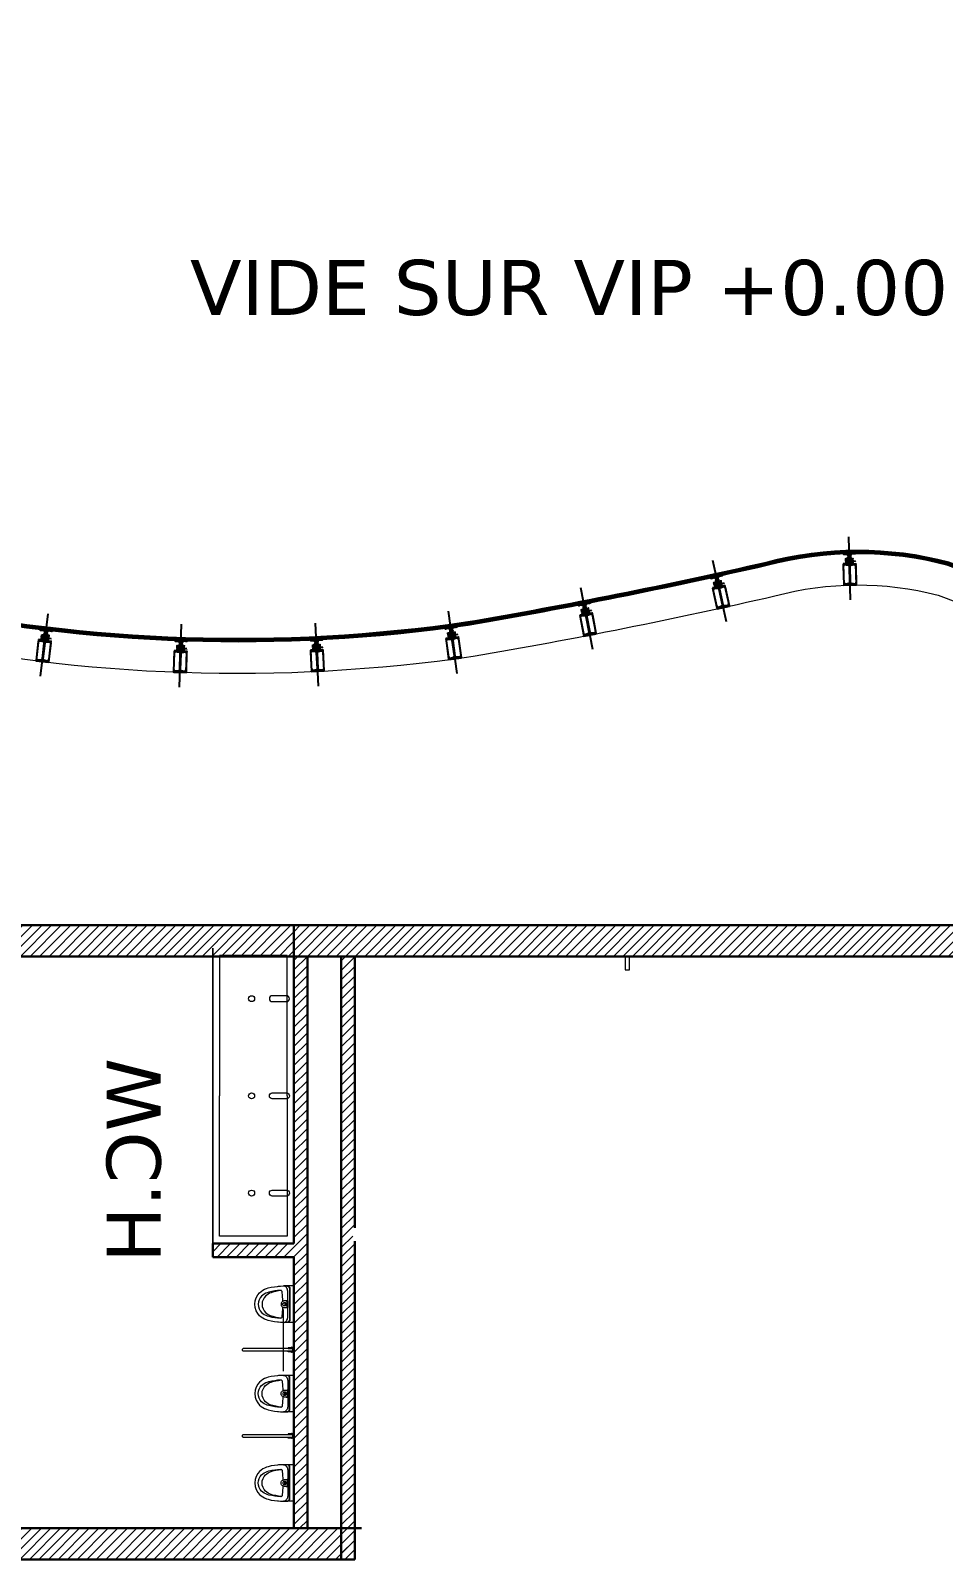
# Model space of a CAD drawing. Header units: metres. Extents: x -6536.4 to -6472.4, y -4878.1 to -4801.3.
# Drawn here: x -6503.79 to -6497.04, y -4842.89 to -4831.58 of the extents above; entities that cross this region are included whole.
import ezdxf

# ---------------------------------------------------------------- set-up
doc = ezdxf.new("R2010")
doc.units = ezdxf.units.M
doc.linetypes.add('CACHE2', pattern=[4.7625, 3.175, -1.5875])
for name, color, linetype, lineweight in [('$0$A-Murs', 7, 'Continuous', 30), ('$0$CLOISON', 144, 'Continuous', 20), ('A-Murs', 7, 'Continuous', 30), ('A-MURS RIDEAUUX', 150, 'Continuous', 25), ('calque cache', 251, 'Continuous', 13), ('COTE', 1, 'Continuous', 18), ('POLYLINE FP', 150, 'Continuous', 15), ('TEXTES', 7, 'Continuous', 15)]:
    doc.layers.add(name, color=color, linetype=linetype, lineweight=lineweight)
doc.layers.add('$0$TEXTES', color=7, linetype='Continuous')
doc.styles.add('$0$Verdana', font='verdana.ttf')
doc.styles.add('Verdana', font='verdana.ttf')
pattern_1 = [(45, (-9.6793684, 18.2487164), (-0.00088388348, 0.00088388348), []), (135, (-9.6793684, 18.2487164), (-0.00265165043, 0.00088388348), [0.003125, -0.001875])]
pattern_2 = [(45, (105.86306, 708.588226), (-0.03535533906, 0.03535533906), [])]

# ---------------------------------------------------------------- blocks, each defined once
blk = doc.blocks.new('A$C6B611F1D')
at = {"layer": 'COTE', "color": 0, "linetype": 'ByBlock', "lineweight": -2}
for p, q in [((-2.2, 0.6), (-2.2, -1.2)), ((1.5, 0.8), (-2, 0.8)), ((1.6, -1.2), (1.6, 0.6)), ((-2, -1.4), (1.5, -1.4))]:
    blk.add_line(p, q, dxfattribs=at)
for centre, start, end in [((-2, 0.6), 90, 180), ((1.5, 0.6), 0, 90), ((-2, -1.2), 180, 270), ((1.5, -1.2), 270, 0)]:
    blk.add_arc(centre, 0.15, start, end, dxfattribs=at)
blk = doc.blocks.new('*U130')
at = {"color": 0, "linetype": 'ByBlock'}
blk.add_lwpolyline([(0.044, 0), (-0.044, 0), (-0.044, -0.003, 0.366443), (-0.042, -0.005), (-0.009, -0.011, -0.366443), (-0.002, -0.018), (-0.002, -0.134, -0.366443), (-0.009, -0.142), (-0.042, -0.147, 0.366443), (-0.044, -0.15), (-0.044, -0.152), (0.044, -0.152), (0.044, -0.15, 0.366443), (0.042, -0.147), (0.009, -0.142, -0.366443), (0.002, -0.134), (0.002, -0.018, -0.366443), (0.009, -0.011), (0.042, -0.005, 0.366443), (0.044, -0.003)], format="xyb", close=True, dxfattribs=at)
blk = doc.blocks.new('profil111')
at = {"linetype": 'ByBlock', "lineweight": -2}
h = blk.add_hatch(dxfattribs=at)
h.set_pattern_fill('ANSI38', color=0, scale=0.01, style=0)
h.set_pattern_definition(pattern_1)
h.paths.add_polyline_path([(-0.03, -0.236), (-0.032, -0.23), (-0.02, -0.23), (-0.017, -0.236)])
h.paths.add_polyline_path([(-0.015, -0.236), (-0.017, -0.236), (-0.02, -0.23), (-0.015, -0.23)])
h.paths.add_polyline_path([(-0.03, -0.236), (-0.033, -0.236), (-0.033, -0.23), (-0.032, -0.23)])
h = blk.add_hatch(dxfattribs=at)
h.set_pattern_fill('ANSI38', color=0, scale=0.01, style=0)
h.set_pattern_definition(pattern_1)
h.paths.add_polyline_path([(0.03, -0.236), (0.032, -0.23), (0.02, -0.23), (0.017, -0.236)])
h.paths.add_polyline_path([(0.015, -0.236), (0.017, -0.236), (0.02, -0.23), (0.015, -0.23)])
h.paths.add_polyline_path([(0.03, -0.236), (0.033, -0.236), (0.033, -0.23), (0.032, -0.23)])
at = {"color": 0, "linetype": 'ByBlock', "lineweight": -2}
for p, q in [((-0.046, 0), (0.046, 0)), ((-0.047, -0.158), (-0.047, -0.001)), ((-0.045, -0.004), (-0.045, -0.143)), ((-0.045, -0.004), (-0.045, -0.01)), ((-0.045, -0.01), (-0.037, -0.01)), ((-0.043, -0.018), (-0.045, -0.018)), ((0.044, -0.003), (-0.044, -0.003)), ((-0.043, -0.012), (-0.043, -0.018)), ((-0.037, -0.012), (-0.043, -0.012)), ((-0.037, -0.01), (-0.037, -0.012)), ((0.037, -0.01), (0.045, -0.01)), ((0.037, -0.012), (0.037, -0.01)), ((0.043, -0.012), (0.037, -0.012)), ((0.043, -0.018), (0.043, -0.012)), ((0.045, -0.018), (0.043, -0.018)), ((0.045, -0.01), (0.045, -0.004)), ((0.045, -0.143), (0.045, -0.004)), ((0.047, -0.001), (0.047, -0.157)), ((-0.005, -0.158), (-0.047, -0.158)), ((-0.045, -0.143), (-0.043, -0.143)), ((-0.037, -0.15), (-0.045, -0.15)), ((-0.045, -0.15), (-0.045, -0.155)), ((-0.044, -0.155), (0.044, -0.155)), ((-0.043, -0.143), (-0.043, -0.149)), ((-0.043, -0.149), (-0.037, -0.149)), ((-0.037, -0.149), (-0.037, -0.15)), ((-0.027, -0.177), (-0.027, -0.196)), ((-0.026, -0.158), (-0.026, -0.172)), ((-0.026, -0.173), (-0.023, -0.173)), ((-0.026, -0.177), (-0.024, -0.177)), ((-0.026, -0.196), (-0.024, -0.196)), ((-0.025, -0.158), (-0.025, -0.167)), ((-0.025, -0.171), (-0.025, -0.168)), ((-0.014, -0.167), (-0.024, -0.167)), ((-0.024, -0.168), (-0.016, -0.168)), ((-0.024, -0.171), (-0.023, -0.171)), ((-0.024, -0.177), (-0.024, -0.179)), ((-0.022, -0.179), (-0.024, -0.179)), ((-0.024, -0.196), (-0.024, -0.194)), ((-0.022, -0.194), (-0.024, -0.194)), ((-0.023, -0.171), (-0.023, -0.172)), ((-0.022, -0.177), (-0.011, -0.177)), ((-0.022, -0.177), (-0.022, -0.179)), ((-0.022, -0.194), (-0.022, -0.196)), ((-0.022, -0.196), (-0.02, -0.196)), ((-0.02, -0.186), (-0.011, -0.186)), ((-0.02, -0.187), (-0.02, -0.186)), ((-0.02, -0.196), (-0.02, -0.187)), ((-0.02, -0.187), (-0.011, -0.187)), ((-0.018, -0.172), (-0.018, -0.171)), ((-0.017, -0.171), (-0.016, -0.171)), ((-0.014, -0.173), (-0.017, -0.173)), ((-0.016, -0.171), (-0.016, -0.168)), ((-0.014, -0.167), (-0.014, -0.172)), ((-0.011, -0.177), (-0.011, -0.187)), ((-0.009, -0.203), (-0.011, -0.204)), ((-0.011, -0.204), (-0.011, -0.206)), ((-0.011, -0.209), (-0.011, -0.206)), ((-0.009, -0.209), (-0.011, -0.209)), ((-0.009, -0.218), (-0.011, -0.219)), ((-0.011, -0.219), (-0.011, -0.221)), ((-0.011, -0.224), (-0.011, -0.221)), ((-0.009, -0.224), (-0.011, -0.224)), ((0.012, -0.18), (-0.01, -0.18)), ((-0.01, -0.201), (-0.01, -0.2)), ((-0.008, -0.201), (-0.01, -0.201)), ((-0.009, -0.203), (-0.009, -0.203)), ((-0.008, -0.204), (-0.009, -0.204)), ((-0.008, -0.209), (-0.009, -0.209)), ((-0.009, -0.209), (-0.009, -0.209)), ((-0.009, -0.218), (-0.009, -0.218)), ((-0.008, -0.219), (-0.009, -0.219)), ((-0.008, -0.224), (-0.009, -0.224)), ((-0.009, -0.224), (-0.009, -0.224)), ((-0.008, -0.203), (-0.008, -0.202)), ((-0.008, -0.209), (-0.008, -0.211)), ((-0.008, -0.211), (-0.006, -0.211)), ((-0.008, -0.216), (-0.006, -0.216)), ((-0.008, -0.218), (-0.008, -0.217)), ((-0.008, -0.224), (-0.008, -0.226)), ((-0.008, -0.226), (-0.006, -0.226)), ((-0.005, -0.158), (-0.005, -0.194)), ((-0.005, -0.194), (-0.003, -0.194)), ((-0.005, -0.205), (-0.005, -0.201)), ((-0.005, -0.205), (0.002, -0.206)), ((-0.005, -0.207), (-0.005, -0.21)), ((-0.005, -0.207), (0.002, -0.207)), ((-0.005, -0.22), (-0.005, -0.217)), ((-0.005, -0.22), (-0.005, -0.217)), ((-0.005, -0.22), (0.002, -0.221)), ((-0.005, -0.222), (0.002, -0.222)), ((-0.005, -0.223), (-0.005, -0.225)), ((-0.003, -0.158), (-0.002, -0.158)), ((-0.003, -0.158), (-0.003, -0.158)), ((-0.003, -0.159), (-0.003, -0.16)), ((-0.002, -0.159), (-0.003, -0.159)), ((-0.003, -0.16), (-0.002, -0.16)), ((-0.003, -0.161), (-0.003, -0.162)), ((-0.002, -0.161), (-0.003, -0.161)), ((-0.003, -0.162), (-0.003, -0.163)), ((-0.002, -0.162), (-0.003, -0.162)), ((-0.003, -0.162), (-0.002, -0.162)), ((-0.003, -0.163), (-0.002, -0.163)), ((-0.003, -0.164), (-0.003, -0.165)), ((-0.002, -0.164), (-0.003, -0.164)), ((-0.003, -0.165), (-0.002, -0.165)), ((-0.003, -0.166), (-0.003, -0.167)), ((-0.002, -0.166), (-0.003, -0.166)), ((-0.003, -0.167), (-0.003, -0.168)), ((-0.002, -0.167), (-0.003, -0.167)), ((-0.003, -0.167), (-0.002, -0.167)), ((-0.003, -0.168), (-0.002, -0.168)), ((-0.002, -0.169), (-0.003, -0.169)), ((-0.003, -0.169), (-0.003, -0.17)), ((-0.003, -0.17), (-0.002, -0.17)), ((-0.002, -0.171), (-0.003, -0.171)), ((-0.003, -0.171), (-0.003, -0.171)), ((-0.003, -0.171), (-0.002, -0.171)), ((-0.002, -0.172), (-0.003, -0.172)), ((-0.003, -0.172), (-0.003, -0.173)), ((-0.003, -0.173), (-0.002, -0.173)), ((-0.002, -0.174), (-0.003, -0.174)), ((-0.003, -0.174), (-0.003, -0.174)), ((-0.003, -0.176), (-0.002, -0.176)), ((-0.003, -0.176), (-0.003, -0.176)), ((-0.003, -0.178), (-0.003, -0.177)), ((-0.003, -0.177), (-0.002, -0.177)), ((-0.003, -0.179), (-0.003, -0.178)), ((-0.003, -0.178), (-0.002, -0.178)), ((-0.002, -0.178), (-0.003, -0.178)), ((-0.003, -0.179), (-0.002, -0.179)), ((-0.003, -0.181), (-0.003, -0.18)), ((-0.003, -0.18), (-0.002, -0.18)), ((-0.002, -0.181), (-0.003, -0.181)), ((-0.003, -0.182), (-0.002, -0.182)), ((-0.003, -0.182), (-0.003, -0.182)), ((-0.003, -0.182), (-0.002, -0.182)), ((-0.003, -0.184), (-0.003, -0.183)), ((-0.003, -0.183), (-0.002, -0.183)), ((-0.002, -0.184), (-0.003, -0.184)), ((-0.003, -0.186), (-0.003, -0.185)), ((-0.003, -0.185), (-0.002, -0.185)), ((-0.003, -0.187), (-0.003, -0.186)), ((-0.003, -0.186), (-0.002, -0.186)), ((-0.003, -0.186), (-0.002, -0.186)), ((-0.002, -0.187), (-0.003, -0.187)), ((-0.003, -0.189), (-0.003, -0.188)), ((-0.003, -0.188), (-0.002, -0.188)), ((-0.003, -0.189), (-0.002, -0.189)), ((-0.002, -0.19), (-0.003, -0.19)), ((-0.003, -0.19), (-0.003, -0.19)), ((-0.003, -0.19), (-0.002, -0.19)), ((-0.003, -0.192), (-0.003, -0.191)), ((-0.003, -0.191), (-0.002, -0.191)), ((-0.003, -0.192), (-0.002, -0.192)), ((-0.003, -0.194), (-0.003, -0.193)), ((-0.003, -0.193), (-0.002, -0.193)), ((0.002, -0.158), (-0.002, -0.158)), ((-0.002, -0.159), (-0.002, -0.159)), ((-0.002, -0.16), (-0.002, -0.161)), ((-0.002, -0.162), (-0.002, -0.162)), ((-0.002, -0.163), (-0.002, -0.164)), ((-0.002, -0.165), (-0.002, -0.166)), ((-0.002, -0.167), (-0.002, -0.167)), ((-0.002, -0.168), (-0.002, -0.169)), ((-0.002, -0.17), (-0.002, -0.17)), ((-0.002, -0.171), (-0.002, -0.172)), ((-0.002, -0.173), (-0.002, -0.173)), ((-0.002, -0.174), (0.002, -0.174)), ((-0.002, -0.175), (0.002, -0.175)), ((-0.002, -0.177), (-0.002, -0.176)), ((-0.002, -0.178), (-0.002, -0.178)), ((-0.002, -0.18), (-0.002, -0.18)), ((-0.002, -0.181), (-0.002, -0.181)), ((-0.002, -0.183), (-0.002, -0.183)), ((-0.002, -0.185), (-0.002, -0.184)), ((-0.002, -0.186), (-0.002, -0.186)), ((-0.002, -0.188), (-0.002, -0.188)), ((-0.002, -0.189), (-0.002, -0.189)), ((-0.002, -0.191), (-0.002, -0.191)), ((-0.002, -0.193), (-0.002, -0.192)), ((0.005, -0.205), (-0.002, -0.206)), ((0.005, -0.207), (-0.002, -0.207)), ((0.005, -0.22), (-0.002, -0.221)), ((0.005, -0.222), (-0.002, -0.222)), ((0.002, -0.159), (0.003, -0.159)), ((0.002, -0.159), (0.002, -0.159)), ((0.003, -0.16), (0.002, -0.16)), ((0.002, -0.16), (0.003, -0.16)), ((0.002, -0.161), (0.002, -0.161)), ((0.003, -0.161), (0.002, -0.161)), ((0.002, -0.162), (0.003, -0.162)), ((0.002, -0.163), (0.002, -0.162)), ((0.003, -0.163), (0.002, -0.163)), ((0.002, -0.164), (0.003, -0.164)), ((0.002, -0.164), (0.002, -0.164)), ((0.003, -0.164), (0.002, -0.164)), ((0.002, -0.165), (0.003, -0.165)), ((0.003, -0.166), (0.002, -0.166)), ((0.002, -0.166), (0.002, -0.166)), ((0.002, -0.167), (0.002, -0.167)), ((0.002, -0.167), (0.003, -0.167)), ((0.002, -0.168), (0.003, -0.168)), ((0.003, -0.168), (0.002, -0.168)), ((0.003, -0.169), (0.002, -0.169)), ((0.002, -0.169), (0.002, -0.169)), ((0.002, -0.171), (0.002, -0.17)), ((0.002, -0.17), (0.003, -0.17)), ((0.003, -0.171), (0.002, -0.171)), ((0.003, -0.172), (0.002, -0.172)), ((0.002, -0.172), (0.002, -0.172)), ((0.002, -0.172), (0.003, -0.172)), ((0.002, -0.174), (0.002, -0.173)), ((0.002, -0.173), (0.003, -0.173)), ((0.003, -0.176), (0.002, -0.176)), ((0.003, -0.177), (0.002, -0.177)), ((0.002, -0.177), (0.002, -0.177)), ((0.002, -0.179), (0.002, -0.178)), ((0.002, -0.178), (0.003, -0.178)), ((0.003, -0.179), (0.002, -0.179)), ((0.003, -0.18), (0.002, -0.18)), ((0.002, -0.18), (0.002, -0.18)), ((0.003, -0.18), (0.002, -0.18)), ((0.002, -0.182), (0.002, -0.181)), ((0.002, -0.181), (0.003, -0.181)), ((0.003, -0.182), (0.002, -0.182)), ((0.002, -0.184), (0.002, -0.183)), ((0.003, -0.183), (0.002, -0.183)), ((0.003, -0.184), (0.002, -0.184)), ((0.003, -0.185), (0.002, -0.185)), ((0.002, -0.185), (0.002, -0.185)), ((0.002, -0.185), (0.003, -0.185)), ((0.002, -0.187), (0.002, -0.186)), ((0.003, -0.186), (0.002, -0.186)), ((0.003, -0.187), (0.002, -0.187)), ((0.002, -0.188), (0.002, -0.188)), ((0.002, -0.188), (0.003, -0.188)), ((0.002, -0.19), (0.002, -0.189)), ((0.003, -0.189), (0.002, -0.189)), ((0.003, -0.189), (0.002, -0.189)), ((0.003, -0.19), (0.002, -0.19)), ((0.002, -0.191), (0.002, -0.191)), ((0.002, -0.191), (0.003, -0.191)), ((0.003, -0.192), (0.002, -0.192)), ((0.003, -0.193), (0.002, -0.193)), ((0.002, -0.193), (0.002, -0.193)), ((0.003, -0.193), (0.002, -0.193)), ((0.003, -0.159), (0.003, -0.158)), ((0.003, -0.16), (0.003, -0.16)), ((0.003, -0.162), (0.003, -0.161)), ((0.003, -0.164), (0.003, -0.163)), ((0.003, -0.165), (0.003, -0.164)), ((0.003, -0.167), (0.003, -0.166)), ((0.003, -0.168), (0.003, -0.168)), ((0.003, -0.17), (0.003, -0.169)), ((0.003, -0.172), (0.003, -0.171)), ((0.003, -0.173), (0.003, -0.172)), ((0.003, -0.176), (0.003, -0.176)), ((0.003, -0.178), (0.003, -0.177)), ((0.003, -0.18), (0.003, -0.179)), ((0.003, -0.181), (0.003, -0.18)), ((0.003, -0.183), (0.003, -0.182)), ((0.003, -0.185), (0.003, -0.184)), ((0.003, -0.186), (0.003, -0.185)), ((0.003, -0.188), (0.003, -0.187)), ((0.003, -0.189), (0.003, -0.189)), ((0.003, -0.191), (0.003, -0.19)), ((0.003, -0.193), (0.003, -0.192)), ((0.003, -0.194), (0.003, -0.193)), ((0.003, -0.194), (0.005, -0.194)), ((0.005, -0.194), (0.005, -0.158)), ((0.005, -0.158), (0.011, -0.158)), ((0.005, -0.158), (0.046, -0.158)), ((0.005, -0.158), (0.005, -0.194)), ((0.005, -0.205), (0.005, -0.201)), ((0.005, -0.205), (0.005, -0.201)), ((0.005, -0.207), (0.005, -0.21)), ((0.005, -0.207), (0.005, -0.21)), ((0.005, -0.22), (0.005, -0.217)), ((0.005, -0.22), (0.005, -0.217)), ((0.005, -0.22), (0.005, -0.217)), ((0.005, -0.22), (0.005, -0.217)), ((0.005, -0.223), (0.005, -0.225)), ((0.005, -0.223), (0.005, -0.225)), ((0.008, -0.211), (0.006, -0.211)), ((0.008, -0.211), (0.006, -0.211)), ((0.008, -0.216), (0.006, -0.216)), ((0.008, -0.216), (0.006, -0.216)), ((0.008, -0.226), (0.006, -0.226)), ((0.008, -0.226), (0.006, -0.226)), ((0.008, -0.201), (0.01, -0.201)), ((0.008, -0.201), (0.01, -0.201)), ((0.008, -0.203), (0.008, -0.202)), ((0.008, -0.203), (0.008, -0.202)), ((0.008, -0.204), (0.009, -0.204)), ((0.008, -0.204), (0.009, -0.204)), ((0.008, -0.209), (0.008, -0.211)), ((0.008, -0.209), (0.009, -0.209)), ((0.008, -0.209), (0.008, -0.211)), ((0.008, -0.209), (0.009, -0.209)), ((0.008, -0.218), (0.008, -0.217)), ((0.008, -0.218), (0.008, -0.217)), ((0.008, -0.219), (0.009, -0.219)), ((0.008, -0.219), (0.009, -0.219)), ((0.008, -0.224), (0.008, -0.226)), ((0.008, -0.224), (0.009, -0.224)), ((0.008, -0.224), (0.008, -0.226)), ((0.008, -0.224), (0.009, -0.224)), ((0.009, -0.203), (0.009, -0.203)), ((0.009, -0.203), (0.011, -0.204)), ((0.009, -0.203), (0.009, -0.203)), ((0.009, -0.203), (0.011, -0.204)), ((0.009, -0.209), (0.009, -0.209)), ((0.009, -0.209), (0.011, -0.209)), ((0.009, -0.209), (0.009, -0.209)), ((0.009, -0.209), (0.011, -0.209)), ((0.009, -0.218), (0.009, -0.218)), ((0.009, -0.218), (0.011, -0.219)), ((0.009, -0.218), (0.009, -0.218)), ((0.009, -0.218), (0.011, -0.219)), ((0.009, -0.224), (0.009, -0.224)), ((0.009, -0.224), (0.011, -0.224)), ((0.009, -0.224), (0.009, -0.224)), ((0.009, -0.224), (0.011, -0.224)), ((0.01, -0.201), (0.01, -0.2)), ((0.01, -0.201), (0.01, -0.2)), ((0.015, -0.166), (0.011, -0.158)), ((0.021, -0.177), (0.011, -0.177)), ((0.011, -0.177), (0.011, -0.187)), ((0.02, -0.186), (0.011, -0.186)), ((0.02, -0.187), (0.011, -0.187)), ((0.011, -0.204), (0.011, -0.206)), ((0.011, -0.204), (0.011, -0.206)), ((0.011, -0.209), (0.011, -0.206)), ((0.011, -0.209), (0.011, -0.206)), ((0.011, -0.219), (0.011, -0.221)), ((0.011, -0.219), (0.011, -0.221)), ((0.011, -0.224), (0.011, -0.221)), ((0.011, -0.224), (0.011, -0.221)), ((0.014, -0.167), (0.015, -0.167)), ((0.014, -0.167), (0.014, -0.173)), ((0.014, -0.167), (0.014, -0.172)), ((0.024, -0.167), (0.014, -0.167)), ((0.014, -0.173), (0.017, -0.173)), ((0.015, -0.171), (0.015, -0.168)), ((0.024, -0.168), (0.016, -0.168)), ((0.017, -0.171), (0.016, -0.171)), ((0.017, -0.172), (0.017, -0.171)), ((0.045, -0.175), (0.02, -0.175)), ((0.02, -0.177), (0.02, -0.176)), ((0.02, -0.187), (0.02, -0.186)), ((0.02, -0.196), (0.02, -0.187)), ((0.021, -0.196), (0.02, -0.196)), ((0.022, -0.171), (0.022, -0.172)), ((0.022, -0.177), (0.022, -0.179)), ((0.022, -0.179), (0.024, -0.179)), ((0.022, -0.194), (0.024, -0.194)), ((0.022, -0.194), (0.022, -0.196)), ((0.024, -0.171), (0.023, -0.171)), ((0.023, -0.173), (0.026, -0.173)), ((0.024, -0.158), (0.024, -0.167)), ((0.024, -0.171), (0.024, -0.168)), ((0.026, -0.177), (0.024, -0.177)), ((0.024, -0.177), (0.024, -0.179)), ((0.024, -0.196), (0.024, -0.194)), ((0.026, -0.196), (0.024, -0.196)), ((0.026, -0.158), (0.026, -0.172)), ((0.026, -0.177), (0.026, -0.196)), ((0.037, -0.15), (0.037, -0.149)), ((0.037, -0.149), (0.043, -0.149)), ((0.045, -0.15), (0.037, -0.15)), ((0.043, -0.149), (0.043, -0.143)), ((0.043, -0.143), (0.045, -0.143)), ((0.045, -0.155), (0.045, -0.15)), ((-0.033, -0.23), (-0.033, -0.236)), ((-0.033, -0.23), (-0.015, -0.23)), ((-0.015, -0.236), (-0.015, -0.23)), ((-0.011, -0.236), (-0.011, -0.229)), ((0.011, -0.236), (0.011, -0.229)), ((0.033, -0.23), (0.015, -0.23)), ((0.015, -0.236), (0.015, -0.23)), ((0.033, -0.23), (0.033, -0.236))]:
    blk.add_line(p, q, dxfattribs=at)
at = {"color": 0, "linetype": 'CACHE2', "lineweight": -2}
blk.add_line((0, 0.109), (0, -0.356), dxfattribs=at)
at = {"color": 0, "linetype": 'ByBlock', "lineweight": -2, "ltscale": 10}
blk.add_lwpolyline([(0.005, -0.155), (-0.005, -0.155), (-0.005, -0.183), (0.005, -0.183)], close=True, dxfattribs=at)
at = {"color": 0, "linetype": 'ByBlock', "lineweight": -2}
for centre, radius, start, end in [((-0.046, -0.001), 0.001, 90, 180), ((0.046, -0.001), 0.001, 0, 90), ((-0.044, -0.004), 0.001, 90, 180), ((0.044, -0.004), 0.001, 0, 90), ((-0.026, -0.177), 0.0002, 90, 180), ((-0.026, -0.196), 0.0002, 180, 270), ((-0.026, -0.172), 0.0002, 180, 270), ((-0.024, -0.158), 0.0002, 90, 180), ((-0.024, -0.167), 0.0002, 180, 270), ((-0.024, -0.168), 0.0002, 90, 180), ((-0.024, -0.171), 0.0002, 180, 270), ((-0.024, -0.177), 0.0002, 0, 90), ((-0.024, -0.179), 0.0002, 180, 270), ((-0.024, -0.194), 0.0002, 90, 180), ((-0.024, -0.196), 0.0002, 270, 0), ((-0.023, -0.171), 0.0002, 0, 90), ((-0.023, -0.172), 0.0002, 270, 0), ((-0.022, -0.177), 0.0002, 90, 180), ((-0.022, -0.179), 0.0002, 270, 0), ((-0.022, -0.194), 0.0002, 0, 90), ((-0.022, -0.196), 0.0002, 180, 270), ((-0.02, -0.186), 0.0002, 90, 180), ((-0.02, -0.187), 0.0002, 90, 180), ((-0.02, -0.196), 0.0002, 270, 0), ((-0.017, -0.171), 0.0002, 90, 180), ((-0.017, -0.172), 0.0002, 180, 270), ((-0.016, -0.168), 0.0002, 0, 90), ((-0.016, -0.171), 0.0002, 270, 0), ((-0.014, -0.167), 0.0002, 0, 90), ((-0.014, -0.172), 0.0002, 270, 0), ((-0.011, -0.177), 0.0002, 0, 90), ((-0.011, -0.187), 0.0002, 270, 0), ((-0.01, -0.204), 0.0003, 118.0538, 180), ((-0.01, -0.209), 0.0003, 180, 241.9462), ((-0.01, -0.219), 0.0003, 118.0538, 180), ((-0.01, -0.224), 0.0003, 180, 241.9462), ((-0.002, -0.208), 0.0114, 87.0753, 131.2166), ((-0.009, -0.2), 0.001, 131.0402, 180), ((-0.01, -0.201), 0.0003, 180, 270), ((-0.009, -0.203), 0.0003, 180, 270), ((-0.009, -0.203), 0.0002, 0, 118.0538), ((-0.009, -0.209), 0.0003, 90, 180), ((-0.009, -0.209), 0.0002, 241.9462, 0), ((-0.009, -0.218), 0.0003, 180, 270), ((-0.009, -0.218), 0.0002, 0, 118.0538), ((-0.009, -0.224), 0.0003, 90, 180), ((-0.009, -0.224), 0.0002, 241.9462, 0), ((-0.008, -0.202), 0.0003, 0, 90), ((-0.008, -0.203), 0.0003, 270, 0), ((-0.008, -0.209), 0.0003, 0, 90), ((-0.008, -0.211), 0.0002, 180, 270), ((-0.008, -0.217), 0.0003, 90, 180), ((-0.008, -0.218), 0.0003, 270, 0), ((-0.008, -0.224), 0.0003, 0, 90), ((-0.008, -0.226), 0.0002, 180, 270), ((-0.002, -0.202), 0.0056, 82.9815, 142.3345), ((-0.006, -0.2), 0.0008, 140.3872, 276.843), ((-0.006, -0.201), 0.0003, 0, 96.843), ((-0.006, -0.21), 0.001, 270, 0), ((-0.006, -0.217), 0.001, 0, 90), ((-0.006, -0.225), 0.001, 270, 0), ((-0.005, -0.158), 0.0002, 0, 90), ((-0.005, -0.194), 0.0002, 180, 270), ((-0.005, -0.205), 0.0003, 180, 265.4588), ((-0.005, -0.207), 0.0003, 94.5412, 180), ((-0.005, -0.22), 0.0003, 180, 265.4588), ((-0.005, -0.223), 0.0003, 94.5412, 180), ((-0.002, -0.158), 0.0002, 90, 180), ((-0.002, -0.174), 0.0002, 180, 270), ((-0.002, -0.176), 0.0002, 90, 180), ((-0.003, -0.194), 0.0002, 270, 0), ((-0.002, -0.159), 0.0002, 0, 90), ((-0.002, -0.159), 0.0002, 270, 0), ((-0.002, -0.16), 0.0002, 0, 90), ((-0.002, -0.161), 0.0002, 270, 0), ((-0.002, -0.162), 0.0002, 270, 0), ((-0.002, -0.162), 0.0002, 0, 90), ((-0.002, -0.163), 0.0002, 0, 90), ((-0.002, -0.164), 0.0002, 270, 0), ((-0.002, -0.165), 0.0002, 0, 90), ((-0.002, -0.167), 0.0002, 0, 90), ((-0.002, -0.166), 0.0002, 270, 0), ((-0.002, -0.167), 0.0002, 270, 0), ((-0.002, -0.168), 0.0002, 0, 90), ((-0.002, -0.169), 0.0002, 270, 0), ((-0.002, -0.17), 0.0002, 0, 90), ((-0.002, -0.17), 0.0002, 270, 0), ((-0.002, -0.171), 0.0002, 0, 90), ((-0.002, -0.172), 0.0002, 270, 0), ((-0.002, -0.173), 0.0002, 0, 90), ((-0.002, -0.173), 0.0002, 270, 0), ((-0.002, -0.176), 0.0002, 0, 90), ((-0.002, -0.177), 0.0002, 270, 0), ((-0.002, -0.178), 0.0002, 270, 0), ((-0.002, -0.178), 0.0002, 0, 90), ((-0.002, -0.18), 0.0002, 0, 90), ((-0.002, -0.18), 0.0002, 270, 0), ((-0.002, -0.181), 0.0002, 270, 0), ((-0.002, -0.181), 0.0002, 0, 90), ((-0.002, -0.183), 0.0002, 270, 0), ((-0.002, -0.183), 0.0002, 0, 90), ((-0.002, -0.184), 0.0002, 0, 90), ((-0.002, -0.185), 0.0002, 270, 0), ((-0.002, -0.186), 0.0002, 270, 0), ((-0.002, -0.186), 0.0002, 0, 90), ((-0.002, -0.188), 0.0002, 0, 90), ((-0.002, -0.188), 0.0002, 270, 0), ((-0.002, -0.189), 0.0002, 270, 0), ((-0.002, -0.189), 0.0002, 0, 90), ((-0.002, -0.191), 0.0002, 270, 0), ((-0.002, -0.191), 0.0002, 0, 90), ((-0.002, -0.192), 0.0002, 0, 90), ((-0.002, -0.193), 0.0002, 270, 0), ((-0.002, -0.197), 0.0003, 291.1235, 94.7745), ((-0.002, -0.206), 0.0004, 97.4777, 262.5223), ((-0.002, -0.221), 0.0004, 97.4777, 262.5223), ((0.002, -0.197), 0.0003, 85.2255, 248.8765), ((0.002, -0.202), 0.0056, 37.6655, 97.0185), ((0.002, -0.158), 0.0002, 0, 90), ((0.002, -0.159), 0.0002, 90, 180), ((0.002, -0.159), 0.0002, 180, 270), ((0.002, -0.161), 0.0002, 90, 180), ((0.002, -0.161), 0.0002, 180, 270), ((0.002, -0.162), 0.0002, 90, 180), ((0.002, -0.163), 0.0002, 180, 270), ((0.002, -0.164), 0.0002, 90, 180), ((0.002, -0.164), 0.0002, 180, 270), ((0.002, -0.166), 0.0002, 90, 180), ((0.002, -0.166), 0.0002, 180, 270), ((0.002, -0.167), 0.0002, 180, 270), ((0.002, -0.167), 0.0002, 90, 180), ((0.002, -0.169), 0.0002, 180, 270), ((0.002, -0.169), 0.0002, 90, 180), ((0.002, -0.17), 0.0002, 90, 180), ((0.002, -0.171), 0.0002, 180, 270), ((0.002, -0.172), 0.0002, 180, 270), ((0.002, -0.172), 0.0002, 90, 180), ((0.002, -0.173), 0.0002, 90, 180), ((0.002, -0.174), 0.0002, 270, 0), ((0.002, -0.176), 0.0002, 0, 90), ((0.002, -0.177), 0.0002, 90, 180), ((0.002, -0.177), 0.0002, 180, 270), ((0.002, -0.178), 0.0002, 90, 180), ((0.002, -0.179), 0.0002, 180, 270), ((0.002, -0.18), 0.0002, 180, 270), ((0.002, -0.18), 0.0002, 90, 180), ((0.002, -0.181), 0.0002, 90, 180), ((0.002, -0.182), 0.0002, 180, 270), ((0.002, -0.183), 0.0002, 90, 180), ((0.002, -0.185), 0.0002, 90, 180), ((0.002, -0.184), 0.0002, 180, 270), ((0.002, -0.185), 0.0002, 180, 270), ((0.002, -0.186), 0.0002, 90, 180), ((0.002, -0.187), 0.0002, 180, 270), ((0.002, -0.188), 0.0002, 180, 270), ((0.002, -0.188), 0.0002, 90, 180), ((0.002, -0.189), 0.0002, 90, 180), ((0.002, -0.19), 0.0002, 180, 270), ((0.002, -0.191), 0.0002, 180, 270), ((0.002, -0.191), 0.0002, 90, 180), ((0.002, -0.193), 0.0002, 90, 180), ((0.002, -0.193), 0.0002, 180, 270), ((0.002, -0.208), 0.0114, 48.7834, 92.9247), ((0.002, -0.206), 0.0004, 277.4777, 82.5223), ((0.002, -0.221), 0.0004, 277.4777, 82.5223), ((0.003, -0.194), 0.0002, 180, 270), ((0.005, -0.158), 0.0002, 90, 180), ((0.005, -0.158), 0.0002, 90, 180), ((0.005, -0.194), 0.0002, 270, 0), ((0.006, -0.201), 0.0003, 83.157, 180), ((0.006, -0.201), 0.0003, 83.157, 180), ((0.005, -0.205), 0.0003, 274.5412, 0), ((0.005, -0.205), 0.0003, 274.5412, 0), ((0.005, -0.207), 0.0003, 0, 85.4588), ((0.005, -0.207), 0.0003, 0, 85.4588), ((0.006, -0.21), 0.001, 180, 270), ((0.006, -0.21), 0.001, 180, 270), ((0.006, -0.217), 0.001, 90, 180), ((0.006, -0.217), 0.001, 90, 180), ((0.005, -0.22), 0.0003, 274.5412, 0), ((0.005, -0.22), 0.0003, 274.5412, 0), ((0.005, -0.223), 0.0003, 0, 85.4588), ((0.005, -0.223), 0.0003, 0, 85.4588), ((0.006, -0.225), 0.001, 180, 270), ((0.006, -0.225), 0.001, 180, 270), ((0.006, -0.2), 0.0008, 263.157, 39.6128), ((0.006, -0.2), 0.0008, 263.157, 39.6128), ((0.008, -0.202), 0.0003, 90, 180), ((0.008, -0.202), 0.0003, 90, 180), ((0.008, -0.203), 0.0003, 180, 270), ((0.008, -0.203), 0.0003, 180, 270), ((0.008, -0.209), 0.0003, 90, 180), ((0.008, -0.209), 0.0003, 90, 180), ((0.008, -0.211), 0.0002, 270, 0), ((0.008, -0.211), 0.0002, 270, 0), ((0.008, -0.217), 0.0003, 0, 90), ((0.008, -0.217), 0.0003, 0, 90), ((0.008, -0.218), 0.0003, 180, 270), ((0.008, -0.218), 0.0003, 180, 270), ((0.008, -0.224), 0.0003, 90, 180), ((0.008, -0.224), 0.0003, 90, 180), ((0.008, -0.226), 0.0003, 270, 0), ((0.008, -0.226), 0.0002, 270, 0), ((0.009, -0.203), 0.0003, 270, 0), ((0.009, -0.203), 0.0002, 61.9462, 180), ((0.009, -0.203), 0.0003, 270, 0), ((0.009, -0.203), 0.0002, 61.9462, 180), ((0.009, -0.209), 0.0003, 0, 90), ((0.009, -0.209), 0.0002, 180, 298.0538), ((0.009, -0.209), 0.0003, 0, 90), ((0.009, -0.209), 0.0002, 180, 298.0538), ((0.009, -0.218), 0.0003, 270, 0), ((0.009, -0.218), 0.0002, 61.9462, 180), ((0.009, -0.218), 0.0003, 270, 0), ((0.009, -0.218), 0.0002, 61.9462, 180), ((0.009, -0.224), 0.0003, 0, 90), ((0.009, -0.224), 0.0002, 180, 298.0538), ((0.009, -0.224), 0.0003, 0, 90), ((0.009, -0.224), 0.0002, 180, 298.0538), ((0.009, -0.2), 0.001, 0, 48.9598), ((0.009, -0.2), 0.001, 0, 48.9598), ((0.01, -0.201), 0.0003, 270, 0), ((0.01, -0.201), 0.0003, 270, 0), ((0.011, -0.158), 0.0002, 23.9625, 90), ((0.011, -0.177), 0.0002, 90, 180), ((0.011, -0.187), 0.0002, 180, 270), ((0.01, -0.204), 0.0003, 0, 61.9462), ((0.01, -0.204), 0.0003, 0, 61.9462), ((0.01, -0.209), 0.0003, 298.0538, 0), ((0.01, -0.209), 0.0003, 298.0538, 0), ((0.01, -0.219), 0.0003, 0, 61.9462), ((0.01, -0.219), 0.0003, 0, 61.9462), ((0.01, -0.224), 0.0003, 298.0538, 0), ((0.01, -0.224), 0.0003, 298.0538, 0), ((0.014, -0.167), 0.0002, 90, 180), ((0.014, -0.167), 0.0002, 90, 180), ((0.014, -0.172), 0.0002, 180, 270), ((0.015, -0.167), 0.0002, 270, 23.9625), ((0.016, -0.168), 0.0002, 90, 180), ((0.016, -0.171), 0.0002, 180, 270), ((0.017, -0.171), 0.0002, 0, 90), ((0.017, -0.172), 0.0002, 270, 0), ((0.02, -0.176), 0.0002, 90, 180), ((0.02, -0.186), 0.0002, 0, 90), ((0.02, -0.187), 0.0002, 0, 90), ((0.02, -0.196), 0.0002, 180, 270), ((0.021, -0.177), 0.0002, 0, 90), ((0.021, -0.196), 0.0002, 270, 0), ((0.023, -0.171), 0.0002, 90, 180), ((0.023, -0.172), 0.0002, 180, 270), ((0.022, -0.179), 0.0002, 180, 270), ((0.022, -0.194), 0.0002, 90, 180), ((0.024, -0.167), 0.0002, 270, 0), ((0.024, -0.168), 0.0002, 0, 90), ((0.024, -0.171), 0.0002, 270, 0), ((0.024, -0.177), 0.0002, 90, 180), ((0.024, -0.179), 0.0002, 270, 0), ((0.024, -0.194), 0.0002, 0, 90), ((0.024, -0.196), 0.0002, 180, 270), ((0.026, -0.172), 0.0002, 270, 0), ((0.026, -0.177), 0.0002, 0, 90), ((0.026, -0.196), 0.0002, 270, 0), ((0.044, -0.155), 0.0002, 270, 0), ((0.045, -0.176), 0.0002, 0, 90), ((0.046, -0.157), 0.0002, 270, 0)]:
    blk.add_arc(centre, radius, start, end, dxfattribs=at)
blk.add_blockref('*U130', (0, -0.003), dxfattribs=at)
at = {"color": 0, "linetype": 'ByBlock', "lineweight": -2, "yscale": 0.002, "zscale": 0.002}
for p, xscale in [((-0.04, -0.231), -0.002), ((0.04, -0.231), 0.002)]:
    blk.add_blockref('A$C6B611F1D', p, dxfattribs=dict(at, xscale=xscale))
blk = doc.blocks.new('*U934')
at = {"layer": 'A-MURS RIDEAUUX', "xscale": -1, "rotation": 0.08006663438149708}
blk.add_blockref('profil111', (0, 0.236), dxfattribs=at)
blk = doc.blocks.new('*U935')
at = {"layer": 'calque cache', "color": 0, "linetype": 'ByBlock', "lineweight": -2}
for p, rotation in [((-6497.734, -4835.445, 34436.053), 181.3697560723621), ((-6498.717, -4835.616, 34436.053), 192.3662648530099), ((-6499.696, -4835.818, 34436.053), 190.9342023495439), ((-6503.673, -4836.012, 34436.053), 173.1324960426428), ((-6500.681, -4835.992, 34436.053), 187.6434400013749), ((-6502.676, -4836.09, 34436.053), 177.9694773622201), ((-6501.676, -4836.083, 34436.053), 182.8064586817974)]:
    blk.add_blockref('*U934', p, dxfattribs=dict(at, rotation=rotation))
blk = doc.blocks.new('$0$URINOIR 01')
for p, q in [((-0.15, 0), (0.15, 0)), ((-0.15, 0), (-0.15, -0.045)), ((-0.15, -0.045), (-0.15, -0.05)), ((-0.149, -0.048), (-0.15, -0.053)), ((-0.149, -0.048), (-0.15, -0.053)), ((-0.15, -0.05), (-0.15, -0.082)), ((-0.149, -0.051), (-0.15, -0.056)), ((-0.15, -0.053), (-0.15, -0.074)), ((-0.15, -0.053), (-0.15, -0.074)), ((-0.15, -0.056), (-0.15, -0.077)), ((-0.15, -0.074), (-0.15, -0.082)), ((-0.15, -0.077), (-0.15, -0.085)), ((-0.15, -0.085), (-0.149, -0.078)), ((-0.15, -0.082), (-0.15, -0.085)), ((-0.15, -0.084), (-0.149, -0.109)), ((-0.148, -0.045), (-0.149, -0.048)), ((-0.148, -0.045), (-0.149, -0.048)), ((-0.148, -0.048), (-0.149, -0.051)), ((-0.149, -0.078), (-0.146, -0.072)), ((-0.149, -0.109), (-0.148, -0.127)), ((-0.143, -0.038), (-0.148, -0.045)), ((-0.143, -0.038), (-0.148, -0.045)), ((-0.143, -0.041), (-0.148, -0.048)), ((-0.146, -0.072), (-0.142, -0.066)), ((-0.137, -0.034), (-0.143, -0.038)), ((-0.137, -0.034), (-0.143, -0.038)), ((-0.137, -0.037), (-0.143, -0.041)), ((-0.142, -0.066), (-0.137, -0.061)), ((-0.129, -0.032), (-0.137, -0.034)), ((-0.129, -0.032), (-0.137, -0.034)), ((-0.129, -0.035), (-0.137, -0.037)), ((-0.137, -0.061), (-0.131, -0.057)), ((-0.131, -0.057), (-0.124, -0.053)), ((0.129, -0.032), (-0.129, -0.032)), ((0.129, -0.032), (-0.129, -0.032)), ((0.129, -0.035), (-0.129, -0.035)), ((-0.124, -0.053), (-0.116, -0.051)), ((-0.116, -0.051), (-0.108, -0.049)), ((-0.114, -0.107), (-0.113, -0.105)), ((-0.112, -0.125), (-0.114, -0.107)), ((-0.113, -0.105), (-0.112, -0.103)), ((-0.112, -0.103), (-0.111, -0.1)), ((-0.109, -0.125), (-0.112, -0.102)), ((-0.112, -0.133), (-0.112, -0.125)), ((-0.111, -0.1), (-0.108, -0.099)), ((-0.105, -0.149), (-0.109, -0.125)), ((-0.108, -0.049), (-0.099, -0.048)), ((-0.108, -0.099), (-0.105, -0.097)), ((-0.105, -0.097), (-0.102, -0.096)), ((-0.102, -0.096), (-0.068, -0.092)), ((-0.099, -0.048), (0.099, -0.048)), ((-0.068, -0.092), (-0.034, -0.09)), ((-0.034, -0.09), (-0.025, -0.089)), ((-0.028, -0.049), (-0.028, -0.056)), ((0.028, -0.049), (-0.028, -0.049)), ((-0.028, -0.076), (-0.028, -0.056)), ((-0.028, -0.056), (0.028, -0.056)), ((-0.027, -0.081), (-0.028, -0.076)), ((-0.026, -0.086), (-0.027, -0.081)), ((-0.024, -0.091), (-0.026, -0.086)), ((-0.021, -0.095), (-0.024, -0.091)), ((-0.018, -0.099), (-0.021, -0.095)), ((-0.014, -0.101), (-0.018, -0.099)), ((-0.01, -0.104), (-0.014, -0.101)), ((-0.012, -0.069), (-0.013, -0.071)), ((-0.013, -0.071), (-0.013, -0.074)), ((-0.013, -0.074), (-0.013, -0.076)), ((-0.013, -0.076), (-0.013, -0.079)), ((-0.013, -0.079), (-0.013, -0.081)), ((-0.013, -0.081), (-0.012, -0.083)), ((-0.01, -0.067), (-0.012, -0.069)), ((-0.012, -0.069), (-0.012, -0.069)), ((-0.01, -0.07), (-0.012, -0.069)), ((-0.012, -0.083), (-0.01, -0.085)), ((-0.009, -0.065), (-0.01, -0.067)), ((-0.009, -0.072), (-0.01, -0.07)), ((-0.01, -0.085), (-0.009, -0.087)), ((-0.005, -0.105), (-0.01, -0.104)), ((-0.007, -0.064), (-0.009, -0.065)), ((-0.007, -0.073), (-0.009, -0.072)), ((-0.009, -0.087), (-0.007, -0.088)), ((-0.005, -0.063), (-0.007, -0.064)), ((-0.005, -0.073), (-0.007, -0.073)), ((-0.007, -0.088), (-0.005, -0.089)), ((-0.002, -0.062), (-0.005, -0.063)), ((-0.002, -0.074), (-0.005, -0.073)), ((-0.005, -0.089), (-0.002, -0.09)), ((0, -0.105), (-0.005, -0.105)), ((0, -0.062), (-0.002, -0.062)), ((0, -0.074), (-0.002, -0.074)), ((-0.002, -0.09), (0, -0.09)), ((0.002, -0.062), (0, -0.062)), ((0.002, -0.074), (0, -0.074)), ((0, -0.09), (0.002, -0.09)), ((0.005, -0.105), (0, -0.105)), ((0.005, -0.063), (0.002, -0.062)), ((0.005, -0.073), (0.002, -0.074)), ((0.002, -0.09), (0.005, -0.089)), ((0.007, -0.064), (0.005, -0.063)), ((0.007, -0.073), (0.005, -0.073)), ((0.005, -0.089), (0.007, -0.088)), ((0.009, -0.104), (0.005, -0.105)), ((0.009, -0.065), (0.007, -0.064)), ((0.009, -0.072), (0.007, -0.073)), ((0.007, -0.088), (0.009, -0.087)), ((0.01, -0.067), (0.009, -0.065)), ((0.01, -0.07), (0.009, -0.072)), ((0.009, -0.087), (0.01, -0.085)), ((0.014, -0.101), (0.009, -0.104)), ((0.012, -0.069), (0.01, -0.067)), ((0.012, -0.069), (0.01, -0.07)), ((0.01, -0.085), (0.012, -0.083)), ((0.013, -0.071), (0.012, -0.069)), ((0.012, -0.069), (0.012, -0.069)), ((0.012, -0.083), (0.013, -0.081)), ((0.013, -0.074), (0.013, -0.071)), ((0.013, -0.076), (0.013, -0.074)), ((0.013, -0.079), (0.013, -0.076)), ((0.013, -0.081), (0.013, -0.079)), ((0.018, -0.099), (0.014, -0.101)), ((0.021, -0.095), (0.018, -0.099)), ((0.024, -0.091), (0.021, -0.095)), ((0.026, -0.086), (0.024, -0.091)), ((0.025, -0.089), (0.034, -0.09)), ((0.027, -0.081), (0.026, -0.086)), ((0.028, -0.076), (0.027, -0.081)), ((0.028, -0.049), (0.028, -0.056)), ((0.028, -0.064), (0.028, -0.049)), ((0.028, -0.056), (0.028, -0.076)), ((0.028, -0.064), (0.028, -0.076)), ((0.034, -0.09), (0.068, -0.092)), ((0.068, -0.092), (0.102, -0.096)), ((0.099, -0.048), (0.108, -0.049)), ((0.102, -0.096), (0.105, -0.097)), ((0.109, -0.125), (0.104, -0.149)), ((0.105, -0.097), (0.108, -0.099)), ((0.108, -0.049), (0.116, -0.051)), ((0.108, -0.099), (0.111, -0.1)), ((0.112, -0.102), (0.109, -0.125)), ((0.111, -0.1), (0.112, -0.103)), ((0.112, -0.103), (0.113, -0.105)), ((0.114, -0.107), (0.112, -0.125)), ((0.112, -0.125), (0.112, -0.133)), ((0.113, -0.105), (0.114, -0.107)), ((0.116, -0.051), (0.124, -0.053)), ((0.124, -0.053), (0.131, -0.057)), ((0.137, -0.034), (0.129, -0.032)), ((0.137, -0.034), (0.129, -0.032)), ((0.137, -0.037), (0.129, -0.035)), ((0.131, -0.057), (0.137, -0.061)), ((0.143, -0.038), (0.137, -0.034)), ((0.143, -0.038), (0.137, -0.034)), ((0.143, -0.041), (0.137, -0.037)), ((0.137, -0.061), (0.142, -0.066)), ((0.142, -0.066), (0.146, -0.072)), ((0.148, -0.045), (0.143, -0.038)), ((0.148, -0.045), (0.143, -0.038)), ((0.148, -0.048), (0.143, -0.041)), ((0.146, -0.072), (0.149, -0.078)), ((0.149, -0.048), (0.148, -0.045)), ((0.149, -0.048), (0.148, -0.045)), ((0.149, -0.051), (0.148, -0.048)), ((0.148, -0.127), (0.149, -0.109)), ((0.15, -0.053), (0.149, -0.048)), ((0.15, -0.053), (0.149, -0.048)), ((0.15, -0.056), (0.149, -0.051)), ((0.149, -0.078), (0.15, -0.085)), ((0.149, -0.109), (0.15, -0.084)), ((0.15, 0), (0.15, -0.042)), ((0.15, -0.042), (0.15, -0.05)), ((0.15, -0.045), (0.15, -0.05)), ((0.15, -0.05), (0.15, -0.082)), ((0.15, -0.074), (0.15, -0.053)), ((0.15, -0.074), (0.15, -0.053)), ((0.15, -0.077), (0.15, -0.056)), ((0.15, -0.082), (0.15, -0.074)), ((0.15, -0.082), (0.15, -0.074)), ((0.15, -0.085), (0.15, -0.077)), ((0.15, -0.082), (0.15, -0.085)), ((-0.148, -0.127), (-0.147, -0.135)), ((-0.147, -0.135), (-0.144, -0.16)), ((-0.144, -0.16), (-0.14, -0.185)), ((-0.14, -0.185), (-0.134, -0.21)), ((-0.134, -0.21), (-0.129, -0.225)), ((-0.129, -0.225), (-0.123, -0.24)), ((-0.123, -0.24), (-0.115, -0.254)), ((-0.109, -0.157), (-0.112, -0.133)), ((-0.105, -0.181), (-0.109, -0.157)), ((-0.099, -0.173), (-0.105, -0.149)), ((-0.099, -0.205), (-0.105, -0.181)), ((-0.095, -0.186), (-0.099, -0.173)), ((-0.095, -0.218), (-0.099, -0.205)), ((-0.09, -0.199), (-0.095, -0.186)), ((-0.09, -0.231), (-0.095, -0.218)), ((-0.083, -0.211), (-0.09, -0.199)), ((-0.083, -0.243), (-0.09, -0.231)), ((-0.075, -0.223), (-0.083, -0.211)), ((-0.075, -0.255), (-0.083, -0.243)), ((-0.067, -0.233), (-0.075, -0.223)), ((-0.053, -0.245), (-0.067, -0.233)), ((-0.037, -0.253), (-0.053, -0.245)), ((0.053, -0.245), (0.037, -0.253)), ((0.067, -0.233), (0.053, -0.245)), ((0.075, -0.223), (0.067, -0.233)), ((0.083, -0.211), (0.075, -0.223)), ((0.083, -0.243), (0.075, -0.255)), ((0.09, -0.199), (0.083, -0.211)), ((0.09, -0.231), (0.083, -0.243)), ((0.095, -0.186), (0.09, -0.199)), ((0.095, -0.218), (0.09, -0.231)), ((0.099, -0.173), (0.095, -0.186)), ((0.099, -0.205), (0.095, -0.218)), ((0.104, -0.149), (0.099, -0.173)), ((0.104, -0.181), (0.099, -0.205)), ((0.109, -0.157), (0.104, -0.181)), ((0.112, -0.133), (0.109, -0.157)), ((0.115, -0.254), (0.123, -0.24)), ((0.123, -0.24), (0.129, -0.225)), ((0.129, -0.225), (0.134, -0.21)), ((0.134, -0.21), (0.14, -0.185)), ((0.14, -0.185), (0.144, -0.16)), ((0.144, -0.16), (0.147, -0.135)), ((0.147, -0.135), (0.148, -0.127)), ((-0.115, -0.254), (-0.106, -0.268)), ((-0.106, -0.268), (-0.095, -0.281)), ((-0.095, -0.281), (-0.077, -0.297)), ((-0.077, -0.297), (-0.054, -0.31)), ((-0.067, -0.265), (-0.075, -0.255)), ((-0.053, -0.277), (-0.067, -0.265)), ((-0.054, -0.31), (-0.028, -0.317)), ((-0.037, -0.286), (-0.053, -0.277)), ((-0.019, -0.259), (-0.037, -0.253)), ((-0.019, -0.291), (-0.037, -0.286)), ((-0.028, -0.317), (0, -0.32)), ((0, -0.261), (-0.019, -0.259)), ((0, -0.293), (-0.019, -0.291)), ((0.019, -0.259), (0, -0.261)), ((0.019, -0.291), (0, -0.293)), ((0, -0.32), (0.028, -0.317)), ((0.037, -0.253), (0.019, -0.259)), ((0.037, -0.286), (0.019, -0.291)), ((0.028, -0.317), (0.054, -0.31)), ((0.053, -0.277), (0.037, -0.286)), ((0.067, -0.265), (0.053, -0.277)), ((0.054, -0.31), (0.077, -0.297)), ((0.075, -0.255), (0.067, -0.265)), ((0.077, -0.297), (0.095, -0.281)), ((0.095, -0.281), (0.106, -0.268)), ((0.106, -0.268), (0.115, -0.254))]:
    blk.add_line(p, q)
blk = doc.blocks.new('$0$A$C5F354397')
at = {"flags": 128}
for points in [[(0.052, 0), (0.052, -0.011), (-0.052, -0.011), (-0.052, 0)], [(-0.033, -0.038), (-0.033, -0.027), (-0.04, -0.027), (-0.04, -0.038)], [(-0.021, -0.09), (-0.021, -0.011), (-0.033, -0.011), (-0.033, -0.09)], [(0.021, -0.09), (0.021, -0.011), (0.033, -0.011), (0.033, -0.09)], [(0.033, -0.038), (0.033, -0.027), (0.04, -0.027), (0.04, -0.038)]]:
    blk.add_lwpolyline(points, close=True, dxfattribs=at)
blk.add_lwpolyline([(0, -0.805, -0.414214), (-0.017, -0.788), (-0.017, -0.017), (0.018, -0.017), (0.018, -0.788, -0.414214)], format="xyb", close=True, dxfattribs=at)

msp = doc.modelspace()

# ---------------------------------------------------------------- hatches: boundary and pattern name
at = {"layer": '$0$A-Murs', "linetype": 'Continuous', "lineweight": 18}
h = msp.add_hatch(dxfattribs=at)
h.set_pattern_fill('_U', color=252, scale=0.05, angle=-315, style=0, pattern_type=0)
h.set_pattern_definition([(45, (105.86306, 708.588226), (-0.03535533906, 0.03535533906), [])])
h.paths.add_polyline_path([(-6505.592, -4838.197), (-6505.362, -4838.427), (-6501.842, -4838.427), (-6501.842, -4838.197)], flags=0)
h = msp.add_hatch(dxfattribs=at)
h.set_pattern_fill('_U', color=252, scale=0.05, angle=45, style=0, pattern_type=0)
h.set_pattern_definition(pattern_2)
h.paths.add_polyline_path([(-6501.842, -4842.657), (-6501.742, -4842.657), (-6501.742, -4840.651), (-6501.817, -4840.617), (-6501.842, -4840.651)], flags=0)
h.paths.add_polyline_path([(-6501.842, -4840.551), (-6501.817, -4840.617), (-6501.742, -4840.651), (-6501.742, -4838.427), (-6501.842, -4838.427)], flags=0)
h = msp.add_hatch(dxfattribs=at)
h.set_pattern_fill('_U', color=252, scale=0.05, angle=-315, style=0, pattern_type=0)
h.set_pattern_definition([(45, (105.86306, 708.588226), (-0.03535533906, 0.03535533906), [])])
h.paths.add_polyline_path([(-6501.392, -4838.427), (-6501.492, -4838.427), (-6501.492, -4840.434), (-6501.417, -4840.467), (-6501.392, -4840.434)], flags=0)
h.paths.add_polyline_path([(-6501.392, -4840.534), (-6501.417, -4840.467), (-6501.492, -4840.434), (-6501.492, -4842.887), (-6501.392, -4842.887)], flags=0)
h = msp.add_hatch(dxfattribs=at)
h.set_pattern_fill('_U', color=252, scale=0.05, angle=45, style=0, pattern_type=0)
h.set_pattern_definition(pattern_2)
h.paths.add_polyline_path([(-6501.842, -4840.651), (-6501.817, -4840.617), (-6501.842, -4840.551), (-6502.442, -4840.551), (-6502.442, -4840.651)], flags=0)
at = {"layer": 'A-Murs', "linetype": 'Continuous', "lineweight": 18}
h = msp.add_hatch(dxfattribs=at)
h.set_pattern_fill('_U', color=252, scale=0.05, angle=-315, style=0, pattern_type=0)
h.set_pattern_definition([(45, (105.86306, 708.588226), (-0.03535533906, 0.03535533906), [])])
h.paths.add_polyline_path([(-6491.462, -4838.427), (-6491.462, -4838.197), (-6501.842, -4838.197), (-6501.842, -4838.427)], flags=0)
h = msp.add_hatch(dxfattribs=at)
h.set_pattern_fill('_U', color=252, scale=0.05, angle=-315, style=0, pattern_type=0)
h.set_pattern_definition(pattern_2)
h.paths.add_polyline_path([(-6501.392, -4842.887), (-6501.392, -4842.657), (-6511.777, -4842.657), (-6511.777, -4842.887)])

# ---------------------------------------------------------------- linework, layer by layer
at = {"layer": '$0$A-Murs', "color": 7, "linetype": 'Continuous', "lineweight": 30}
for p, q in [((-6501.842, -4838.197, 17230.211), (-6505.592, -4838.197, 17230.211)), ((-6501.842, -4838.427, 17230.211), (-6501.842, -4838.197, 17230.211)), ((-6505.362, -4838.427, 17230.211), (-6501.842, -4838.427, 17230.211)), ((-6501.742, -4838.427, 17230.211), (-6501.842, -4838.427, 17230.211)), ((-6501.842, -4838.427, 17230.211), (-6501.842, -4840.551, 17230.211)), ((-6501.742, -4842.657, 17230.211), (-6501.742, -4838.427, 17230.211)), ((-6501.492, -4842.887, 17230.211), (-6501.492, -4838.427, 17230.211)), ((-6501.392, -4838.427, 17230.211), (-6501.492, -4838.427, 17230.211)), ((-6501.392, -4840.434, 17230.211), (-6501.392, -4838.427, 17230.211)), ((-6497.991, -4838.427, 17230.211), (-6498.091, -4838.427, 17230.211)), ((-6497.641, -4838.427, 17230.211), (-6497.741, -4838.427, 17230.211)), ((-6501.842, -4840.551, 17230.211), (-6502.442, -4840.551, 17230.211)), ((-6502.442, -4840.551, 17230.211), (-6502.442, -4840.651, 17230.211)), ((-6501.392, -4842.887, 17230.211), (-6501.392, -4840.534, 17230.211)), ((-6502.442, -4840.651, 17230.211), (-6501.842, -4840.651, 17230.211)), ((-6501.842, -4840.651, 17230.211), (-6501.842, -4842.657, 17230.211)), ((-6501.842, -4842.657, 17230.211), (-6501.742, -4842.657, 17230.211))]:
    msp.add_line(p, q, dxfattribs=at)
at = {"layer": '$0$CLOISON'}
for points, elevation in [([(-6502.442, -4839.459), (-6502.442, -4838.367)], 34458.238), ([(-6502.442, -4838.367), (-6502.442, -4839.459)], 34458.238), ([(-6501.892, -4839.459), (-6501.892, -4838.421), (-6502.392, -4838.421), (-6502.392, -4839.459)], 34458.217), ([(-6502.442, -4839.459), (-6502.442, -4840.551)], 34458.238), ([(-6501.842, -4840.551), (-6502.442, -4840.551), (-6502.442, -4839.459)], 34458.238), ([(-6501.892, -4839.459), (-6501.892, -4840.497), (-6502.392, -4840.497), (-6502.392, -4839.459)], 34458.217), ([(-6501.922, -4841.04), (-6501.922, -4841.495)], 34396.012)]:
    msp.add_lwpolyline(points, dxfattribs=dict(at, elevation=elevation))
at = {"layer": '$0$CLOISON', "elevation": 34454.33}
msp.add_lwpolyline([(-6499.391, -4838.527), (-6499.361, -4838.527), (-6499.361, -4838.427), (-6499.391, -4838.427), (-6499.391, -4838.527)], close=True, dxfattribs=at)
at = {"layer": '$0$CLOISON', "elevation": 34458.217}
for points in [[(-6501.896, -4838.718), (-6502.001, -4838.718, 1), (-6502.001, -4838.762), (-6501.896, -4838.762, 1)], [(-6501.896, -4839.481), (-6502.001, -4839.481, -1), (-6502.001, -4839.437), (-6501.896, -4839.437, -1)], [(-6501.896, -4840.2), (-6502.001, -4840.2, -1), (-6502.001, -4840.156), (-6501.896, -4840.156, -1)]]:
    msp.add_lwpolyline(points, format="xyb", close=True, dxfattribs=at)
at = {"layer": '$0$CLOISON'}
for centre in [(-6502.154, -4838.74, 34458.217), (-6502.154, -4839.459, 34458.217), (-6502.154, -4840.178, 34458.217)]:
    msp.add_circle(centre, 0.022, dxfattribs=at)
at = {"layer": 'A-Murs', "color": 7, "linetype": 'Continuous', "lineweight": 30}
for p, q in [((-6491.462, -4838.197, 17230.211), (-6501.842, -4838.197, 17230.211)), ((-6501.842, -4838.197, 17230.211), (-6501.842, -4838.427, 17230.211)), ((-6501.842, -4838.427, 17230.211), (-6491.462, -4838.427, 17230.211)), ((-6501.342, -4842.657, 34458.217), (-6511.777, -4842.657, 17230.211)), ((-6511.777, -4842.887, 17230.211), (-6501.392, -4842.887, 17230.211))]:
    msp.add_line(p, q, dxfattribs=at)
at = {"layer": 'A-MURS RIDEAUUX', "color": 4, "elevation": 34436.053}
for points in [[(-6491.482, -4828.749, -0.423158), (-6494.273, -4831.021, 0.122327), (-6508.585, -4831.732, 0.480207), (-6508.847, -4832.786, 0.119408), (-6504.725, -4835.837, 0.088824), (-6500.552, -4835.974, 0.014076), (-6498.343, -4835.532, -0.130832), (-6497.006, -4835.531), (-6492.516, -4837.223, -0.203357), (-6491.48, -4838.205, -0.203357)], [(-6491.472, -4828.75, -0.423203), (-6494.275, -4831.031, 0.122324), (-6508.582, -4831.742, 0.479798), (-6508.839, -4832.779, 0.119381), (-6504.722, -4835.827, 0.088802), (-6500.553, -4835.964, 0.014074), (-6498.345, -4835.523, -0.130864), (-6497.003, -4835.521), (-6492.513, -4837.214, -0.203355), (-6491.471, -4838.201, -0.203355)], [(-6491.462, -4828.751, -0.423247), (-6494.276, -4831.041, 0.122321), (-6508.578, -4831.751, 0.479379), (-6508.832, -4832.773, 0.119354), (-6504.719, -4835.818, 0.088779), (-6500.555, -4835.954, 0.014072), (-6498.348, -4835.513, -0.130896), (-6497, -4835.512), (-6492.509, -4837.204, -0.203353), (-6491.462, -4838.197)]]:
    msp.add_lwpolyline(points, format="xyb", dxfattribs=at)
at = {"layer": 'POLYLINE FP', "elevation": 34436.053}
msp.add_lwpolyline([(-6491.717, -4828.729, -0.422021), (-6494.237, -4830.788, 0.122377), (-6508.668, -4831.511, 0.487866), (-6509.031, -4832.933, 0.120031), (-6504.796, -4836.063, 0.089353), (-6500.515, -4836.207, 0.014121), (-6498.286, -4835.761, -0.130018), (-6497.077, -4835.756), (-6492.599, -4837.444, -0.185715), (-6491.743, -4838.202, -0.203413)], format="xyb", dxfattribs=at)

# ---------------------------------------------------------------- block references
at = {"layer": '$0$CLOISON', "extrusion": (0, 0, -1), "rotation": 90}
for name, p, xscale, yscale, zscale in [('$0$URINOIR 01', (6501.842, -4841, -34458.251), 0.9000000000232831, 0.9000000000232831, -0.9000000000232831), ('$0$A$C5F354397', (6501.842, -4841.337, -34458.251), 0.4753436591126957, 0.4753436591126957, -0.4753436591126957), ('$0$A$C5F354397', (6501.842, -4841.974, -34458.251), 0.4753436591126957, 0.4753436591126957, -0.4753436591126957)]:
    msp.add_blockref(name, p, dxfattribs=dict(at, xscale=xscale, yscale=yscale, zscale=zscale))
at = {"layer": '$0$CLOISON', "xscale": 0.9000000000232831, "yscale": 0.9000000000232831, "zscale": 0.9000000000232831, "rotation": 270}
for p in [(-6501.842, -4841.661, 34458.238), (-6501.842, -4842.322, 34458.251)]:
    msp.add_blockref('$0$URINOIR 01', p, dxfattribs=at)
at = {"layer": 'calque cache'}
msp.add_blockref('*U935', (0, 0), dxfattribs=at)

# ---------------------------------------------------------------- texts
at = {"layer": '$0$TEXTES', "style": '$0$Verdana', "text_generation_flag": 4}
msp.add_text('WC.H ', height=0.4, rotation=270, dxfattribs=at).set_placement((-6502.827, -4839.179, 34463.922))
at = {"layer": 'TEXTES', "style": 'Verdana'}
msp.add_text('VIDE SUR VIP +0.00', height=0.40704, dxfattribs=at).set_placement((-6502.61, -4833.683, 34458.238))

doc.saveas('drawing.dxf')
